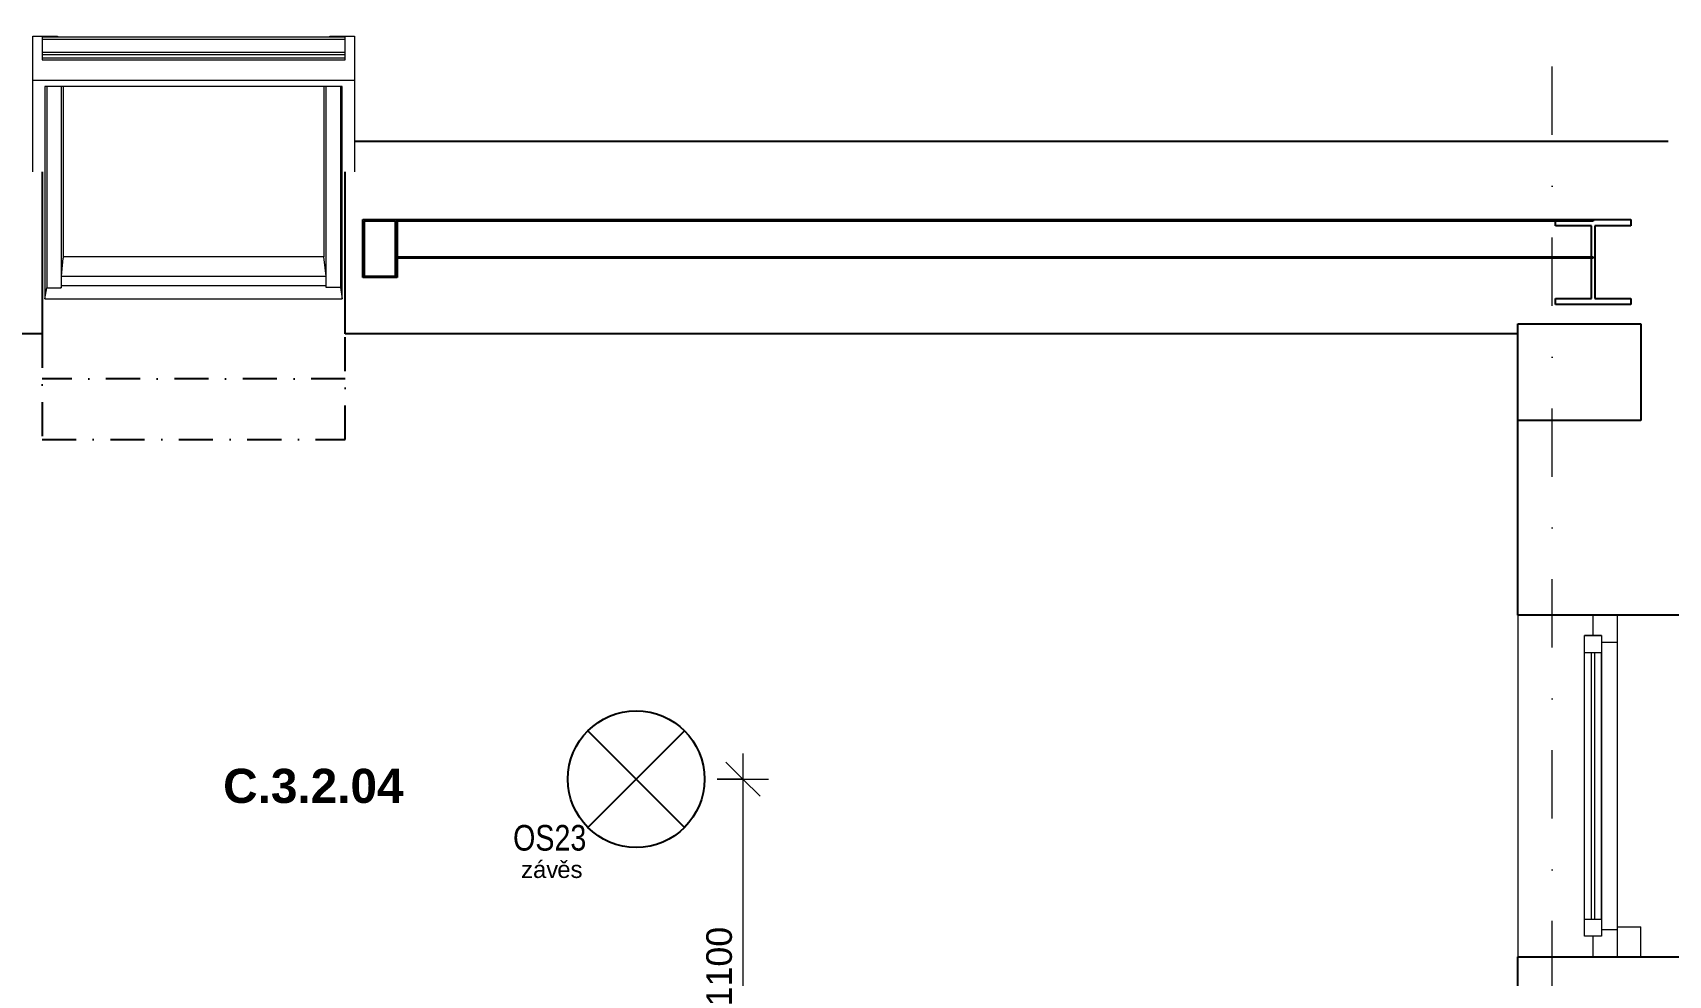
# Model space of a CAD drawing. Header units: millimetres. Extents: x -48393 to -1543, y -7799 to 13735.
# Drawn here: x -27781 to -22995, y 3344 to 6103 of the extents above; entities that cross this region are included whole.
import ezdxf

# ---------------------------------------------------------------- set-up
doc = ezdxf.new("R2010")
doc.units = ezdxf.units.MM
for name, pattern in [('HA_Dash_3mm-S1mm', [150, 100, -50]), ('HA_DashDot_10mm-S3mm', [500, 200, -150, 0, -150]), ('HA_DashDot_4mm-S1mm', [200, 100, -50, 0, -50])]:
    doc.linetypes.add(name, pattern=pattern)
for name, color, linetype, lineweight in [('A-____-____-DIMS', 9, 'Continuous', 5), ('A-____-____-DIMS-50', 9, 'Continuous', 5), ('A-AREA-____-IDEN', 9, 'Continuous', 9), ('A-FLOR-____-MCUT', 9, 'Continuous', 25), ('A-FLOR-____-OTLN', 9, 'Continuous', 9), ('A-FLOR-____-OVHD', 9, 'HA_DashDot_4mm-S1mm', 25), ('A-GENM-____-MCUT', 9, 'HA_Dash_3mm-S1mm', 25), ('A-GLAZ-____-MCUT', 9, 'Continuous', 5), ('A-GLAZ-____-OTLN', 9, 'Continuous', 5), ('A-ROOF-____-MCUT', 9, 'Continuous', 25), ('A-WALL-____-MCUT', 9, 'Continuous', 9), ('A-WALL-____-OTLN', 9, 'Continuous', 9), ('E-LITE-EQPM-IDEN', 9, 'Continuous', 9), ('E-LITE-EQPM-OTLN', 9, 'Continuous', 9), ('G-____-____-TEXT', 9, 'Continuous', 5), ('S-GRID-____-OTLN', 9, 'Continuous', 5)]:
    doc.layers.add(name, color=color, linetype=linetype, lineweight=lineweight)
doc.styles.add('Arial_1', font='arial.ttf', dxfattribs={"height": 75})
doc.styles.add('Arial_2', font='arial.ttf', dxfattribs={"width": 0.8, "height": 75})
doc.styles.add('Arial_3', font='arial.ttf', dxfattribs={"height": 50})
doc.styles.add('Arial_B', font='arialbd.ttf', dxfattribs={"height": 100})
doc.dimstyles.new('Inner_Dimensions', dxfattribs={"dimscale": 304.8, "dimtxt": 76.519455, "dimasz": 0.328084, "dimexe": 0.246063, "dimexo": 0.0625, "dimgap": 0.032808, "dimtad": 1, "dimdec": 0, "dimzin": 0, "dimdsep": 46, "dimtxsty": 'Arial_1', "dimblk1": 'OBLIQUE', "dimblk2": 'OBLIQUE', "dimsah": 1, "dimcen": 0.09, "dimdle": 0.246063, "dimazin": 0, "dimtfac": 1, "dimtdec": 4, "dimtix": 1, "dimtmove": 0, "dimatfit": 3, "dimfxl": 0.246063, "dimfxlon": 1, "dimtvp": 1, "dimtolj": 1, "dimtzin": 0, "dimlwd": 9, "dimlwe": 9, "dimarcsym": 2})

# ---------------------------------------------------------------- blocks, each defined once
blk = doc.blocks.new('BD Libus_IFC_ifc-1-DPS_3NP-C')
at = {"layer": 'A-GENM-____-MCUT', "color": 7, "linetype": 'Continuous'}
for p, q in [((-26814.9, 5386.1), (-26814.9, 5556)), ((-26814.9, 5556), (-26714.9, 5556)), ((-26714.9, 5551.5), (-26714.9, 5556.1)), ((-26714.9, 5556.1), (-23214.9, 5556.1)), ((-26714.9, 5556), (-26714.9, 5386.1)), ((-23324.9, 5537.9), (-23324.9, 5556)), ((-23324.9, 5556), (-23104.9, 5556)), ((-23214.9, 5556.1), (-23214.9, 5551.5)), ((-23104.9, 5556), (-23104.9, 5537.9)), ((-26718.9, 5551.5), (-26810.9, 5551.5)), ((-26810.9, 5551.5), (-26810.9, 5390.7)), ((-26718.9, 5390.7), (-26718.9, 5551.5)), ((-23214.9, 5551.5), (-26714.9, 5551.5)), ((-23219.6, 5537.9), (-23324.9, 5537.9)), ((-23219.6, 5325), (-23219.6, 5537.9)), ((-23104.9, 5537.9), (-23210.1, 5537.9)), ((-23210.1, 5537.9), (-23210.1, 5325)), ((-26714.9, 5447.3), (-23214.9, 5447.3)), ((-26714.9, 5442.8), (-26714.9, 5447.3)), ((-23214.9, 5442.8), (-26714.9, 5442.8)), ((-23214.9, 5447.3), (-23214.9, 5442.8)), ((-26714.9, 5386.1), (-26814.9, 5386.1)), ((-26810.9, 5390.7), (-26718.9, 5390.7)), ((-23324.9, 5306.9), (-23324.9, 5325)), ((-23324.9, 5325), (-23219.6, 5325)), ((-23210.1, 5325), (-23104.9, 5325)), ((-23104.9, 5325), (-23104.9, 5306.9)), ((-23104.9, 5306.9), (-23324.9, 5306.9))]:
    blk.add_line(p, q, dxfattribs=at)
blk = doc.blocks.new('HA_LF_GenericSymbol - OS23_pokoje-1614891-DPS_3NP-C')
at = {"layer": 'E-LITE-EQPM-OTLN', "color": 11, "lineweight": 25}
for p, q in [((141.4, 141.4), (-141.4, -141.4)), ((-141.4, 141.4), (141.4, -141.4))]:
    blk.add_line(p, q, dxfattribs=at)
blk.add_circle((0, 0), 200, dxfattribs=at)
blk = doc.blocks.new('Roof-Windows_VELUX_GLL_1061 - PK08-1786320-DPS_3NP-C')
at = {"layer": 'A-GLAZ-____-OTLN'}
for p, q in [((-39680.9, 5962.8), (-39680.9, 6092.4)), ((-39680.9, 6092.4), (-39608.3, 6092.4)), ((-39653.6, 6091), (-38766.2, 6091)), ((-39653.6, 6091), (-39653.6, 6085.6)), ((-39653.6, 6085.6), (-39653.6, 6084)), ((-39653.6, 6084), (-39653.6, 6046.2)), ((-39653.6, 6084), (-38766.2, 6084)), ((-39608.3, 6092.4), (-39608.3, 6090.9)), ((-38811.8, 6092.4), (-38738.9, 6092.4)), ((-38811.8, 6090.9), (-38811.8, 6092.4)), ((-38766.2, 6085.6), (-38766.2, 6091)), ((-38766.2, 6084), (-38766.2, 6085.6)), ((-38766.2, 6046.2), (-38766.2, 6084)), ((-38738.9, 6092.4), (-38738.9, 5962.8)), ((-39653.6, 6046.2), (-39653.6, 6039)), ((-39653.6, 6046.2), (-38766.2, 6046.2)), ((-39653.6, 6039), (-39653.6, 6029.1)), ((-39653.6, 6039), (-38766.2, 6039)), ((-38766.2, 6039), (-38766.2, 6046.2)), ((-38766.2, 6029.1), (-38766.2, 6039)), ((-39653.6, 6029.1), (-39653.6, 6023.1)), ((-39653.6, 6029.1), (-38766.2, 6029.1)), ((-39653.6, 6023.1), (-38766.2, 6023.1)), ((-38766.2, 6023.1), (-38766.2, 6029.1)), ((-38738.9, 5962.8), (-39680.9, 5962.8)), ((-39680.9, 5695.6), (-39680.9, 5962.8)), ((-38774.9, 5945.6), (-39645.2, 5945.6)), ((-39645.2, 5945.6), (-39645.2, 5324.4)), ((-39639.6, 5945.6), (-39639.6, 5356.1)), ((-39597.9, 5945.6), (-39597.9, 5356.1)), ((-39591.3, 5945.6), (-39591.3, 5442.6)), ((-38828.9, 5945.6), (-38828.9, 5446.9)), ((-38821.9, 5356.7), (-38821.9, 5945.6)), ((-38780.3, 5945.7), (-38780.3, 5356.7)), ((-38774.9, 5324.4), (-38774.9, 5945.6)), ((-38738.9, 5962.8), (-38738.9, 5695.6)), ((-39597.1, 5390.7), (-39591.3, 5442.6)), ((-38828.9, 5446.9), (-39591.3, 5446.9)), ((-38822.6, 5390.7), (-38828.9, 5446.9)), ((-39597.9, 5356.1), (-39597.1, 5362.4)), ((-39597.1, 5390.7), (-38822.6, 5390.7)), ((-39597.1, 5362.4), (-39597.1, 5390.7)), ((-38822.6, 5362.4), (-39597.1, 5362.4)), ((-38822.6, 5362.4), (-38822.6, 5390.7)), ((-38821.9, 5356.7), (-38822.6, 5362.4)), ((-39645.2, 5324.4), (-39639.6, 5356.1)), ((-39645.2, 5324.4), (-38774.9, 5324.4)), ((-39639.6, 5356.1), (-39597.9, 5356.1)), ((-38780.3, 5356.7), (-38821.9, 5356.7)), ((-38780.3, 5356.7), (-38774.9, 5324.4))]:
    blk.add_line(p, q, dxfattribs=at)
blk = doc.blocks.new('HA_WD_SinglePanel - 1000x1500-1662820-DPS_3NP-C')
at = {"layer": 'A-GLAZ-____-MCUT'}
for p, q in [((-500, 70), (-420, 70)), ((-420, 70), (-420, 25)), ((420, 25), (420, 70)), ((420, 70), (500, 70)), ((-440, 0), (-500, 0)), ((-440, -25), (-440, 25)), ((-440, 25), (-390, 25)), ((-390, 25), (-390, -25)), ((390, 5), (-390, 5)), ((390, -25), (390, 25)), ((390, 25), (440, 25)), ((440, 25), (440, -25)), ((500, 0), (440, 0)), ((-390, -25), (-440, -25)), ((390, -5), (-390, -5)), ((440, -25), (390, -25))]:
    blk.add_line(p, q, dxfattribs=at)
at = {"layer": 'A-GLAZ-____-OTLN'}
for p, q in [((-420, 70), (420, 70)), ((-440, 25), (-440, -25)), ((-440, 25), (440, 25)), ((390, 25), (-390, 25)), ((440, 25), (440, -25)), ((440, -25), (-440, -25)), ((390, -25), (-390, -25))]:
    blk.add_line(p, q, dxfattribs=at)
blk = doc.blocks.new('VĚNEC OSA C1 - VĚNEC OSA C1-2082253-DPS_3NP-C')
at = {"layer": 'A-FLOR-____-MCUT'}
for p, q in [((-23434.9, 4967.6), (-23434.9, 5250.8)), ((-23434.9, 5250.8), (-23074.9, 5250.8)), ((-23074.9, 5250.8), (-23074.9, 4967.6)), ((-23074.9, 4967.6), (-23434.9, 4967.6))]:
    blk.add_line(p, q, dxfattribs=at)
at = {"layer": 'A-FLOR-____-OTLN'}
for p, q in [((-23434.9, 4398.2), (-23434.9, 3398.2)), ((-23144.9, 3486.2), (-23074.9, 3486.2)), ((-23074.9, 3398.2), (-23074.9, 3486.2))]:
    blk.add_line(p, q, dxfattribs=at)
blk = doc.blocks.new('DIMBLOCK61-DPS_3NP-C')
at = {"layer": 'A-____-____-DIMS-50', "lineweight": 9, "transparency": 16777216}
for p, q in [((-25702.6, 3993.2), (-25702.6, 2743.2)), ((-25702.6, 3918.2), (-25752.6, 3968.2)), ((-25777.6, 3918.2), (-25627.6, 3918.2)), ((-25702.6, 3918.2), (-25777.6, 3918.2)), ((-25702.6, 3918.2), (-25652.6, 3868.2)), ((-25702.6, 2818.2), (-25752.6, 2868.2)), ((-25627.6, 2818.2), (-25777.6, 2818.2)), ((-25702.6, 2818.2), (-25652.6, 2768.2)), ((-25702.6, 2818.2), (-25627.6, 2818.2))]:
    blk.add_line(p, q, dxfattribs=at)
at = {"layer": 'A-____-____-DIMS-50', "color": 0, "lineweight": 9, "transparency": 16777216, "insert": (-25809.9, 3252.8), "char_height": 75, "width": 276.883, "attachment_point": 1, "rotation": 90, "line_spacing_factor": 0.941778, "style": 'Arial_1'}
blk.add_mtext('1100', dxfattribs=at)
blk = doc.blocks.new('_Oblique')
at = {"color": 0, "linetype": 'ByBlock', "lineweight": -2}
blk.add_line((-0.5, -0.5), (0.5, 0.5), dxfattribs=at)

msp = doc.modelspace()

# ---------------------------------------------------------------- linework, layer by layer
at = {"layer": 'A-FLOR-____-OVHD'}
for p, q in [((-27753.6, 5221.9), (-27753.6, 4912)), ((-26866.2, 4912), (-26866.2, 5221.9)), ((-26866.2, 5090.2), (-27753.6, 5090.2)), ((-27753.6, 4912), (-26866.2, 4912))]:
    msp.add_line(p, q, dxfattribs=at)
at = {"layer": 'A-ROOF-____-MCUT'}
for p, q in [((-26838.9, 5785.4), (-22994.9, 5785.4)), ((-27753.6, 5695.6), (-27753.6, 5221.9)), ((-26866.2, 5221.9), (-26866.2, 5695.6)), ((-27753.6, 5221.9), (-28609.9, 5221.9)), ((-23434.9, 5221.9), (-26866.2, 5221.9))]:
    msp.add_line(p, q, dxfattribs=at)
at = {"layer": 'A-WALL-____-MCUT', "lineweight": 25}
for p, q in [((-23434.9, 4398.2), (-23434.9, 5221.9)), ((-22949.9, 4398.2), (-23434.9, 4398.2)), ((-23434.9, 2818.2), (-23434.9, 3398.2)), ((-23434.9, 3398.2), (-22949.9, 3398.2))]:
    msp.add_line(p, q, dxfattribs=at)
at = {"layer": 'A-WALL-____-OTLN'}
msp.add_line((-23434.9, 4398.2), (-23434.9, 3398.2), dxfattribs=at)
at = {"layer": 'S-GRID-____-OTLN', "linetype": 'HA_DashDot_10mm-S3mm', "lineweight": 9}
msp.add_line((-23334.9, -6198.9), (-23334.9, 12134.7), dxfattribs=at)

# ---------------------------------------------------------------- block references
at = {"lineweight": 5}
msp.add_blockref('BD Libus_IFC_ifc-1-DPS_3NP-C', (0, 0), dxfattribs=at)
at = {"layer": 'A-FLOR-____-OTLN'}
msp.add_blockref('VĚNEC OSA C1 - VĚNEC OSA C1-2082253-DPS_3NP-C', (0, 0), dxfattribs=at)
at = {"layer": 'A-GLAZ-____-OTLN'}
msp.add_blockref('Roof-Windows_VELUX_GLL_1061 - PK08-1786320-DPS_3NP-C', (11900, 0), dxfattribs=at)
at = {"layer": 'A-GLAZ-____-OTLN', "rotation": 269.9999999999999}
msp.add_blockref('HA_WD_SinglePanel - 1000x1500-1662820-DPS_3NP-C', (-23214.9, 3898.2), dxfattribs=at)
at = {"layer": 'E-LITE-EQPM-OTLN', "color": 11, "lineweight": 25}
msp.add_blockref('HA_LF_GenericSymbol - OS23_pokoje-1614891-DPS_3NP-C', (-26014.9, 3918.2), dxfattribs=at)

# ---------------------------------------------------------------- texts
at = {"layer": 'A-AREA-____-IDEN', "lineweight": 5, "insert": (-27223.7, 3948.4), "char_height": 100, "width": 653.375, "attachment_point": 1, "style": 'Arial_B'}
msp.add_mtext('C.3.2.04', dxfattribs=at)
at = {"layer": 'E-LITE-EQPM-IDEN', "lineweight": 5, "insert": (-26375.3, 3783.9), "char_height": 75, "width": 262.953, "attachment_point": 1, "style": 'Arial_2'}
msp.add_mtext('OS23', dxfattribs=at)
at = {"layer": 'G-____-____-TEXT', "color": 11, "lineweight": 9, "char_height": 50, "attachment_point": 1, "style": 'Arial_3'}
for s, insert, width in [('záv', (-26351.8, 3678.8), 128.27), ('ěs', (-26245.9, 3678.8), 92.194)]:
    msp.add_mtext(s, dxfattribs=dict(at, insert=insert, width=width))

# ---------------------------------------------------------------- dimensions: what is measured, and where the dimension line sits
at = {"layer": 'A-____-____-DIMS', "lineweight": 9}
dim = msp.add_linear_dim(base=(-25702.6, 2818.2), p1=(-25777.6, 3918.2), p2=(-25627.6, 2818.2), angle=90, dimstyle='Inner_Dimensions', override={"dimpost": '<>', "dimfxl": 1110.180166}, dxfattribs=at)
dim.commit()
dim.dimension.update_dxf_attribs({"geometry": 'DIMBLOCK61-DPS_3NP-C', "text_midpoint": (-25750.9, 3368.2)})

doc.saveas('drawing.dxf')
